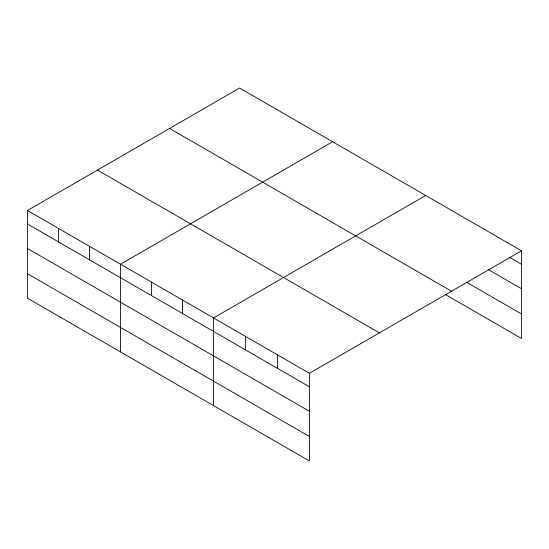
<?xml version="1.0" encoding="UTF-8"?>
<svg xmlns="http://www.w3.org/2000/svg" width="549" height="549" viewBox="0 0 549 549"><rect width="100%" height="100%" fill="white"/><g stroke="black" fill="none" stroke-linecap="round" stroke-linejoin="round"><path stroke-width="0.82" d="M309.41 411.263L309.41 373.286L27.45 210.5L27.45 298.189L309.41 460.975L309.41 411.263L27.45 248.477M445.294 294.47L521.55 338.5L521.55 250.811L239.59 88.025L27.45 210.5M332.639 141.745L120.499 264.22L120.499 351.909M425.688 195.458L213.54 317.94L213.54 405.629M309.41 373.286L521.55 250.811M509.204 257.165L521.55 264.295M488.143 269.497L521.55 288.781M466.355 282.145L521.55 314.014M169.586 128.439L451.546 291.224M97.454 170.087L379.414 332.872M27.45 223.992L309.41 386.777M27.45 273.704L309.41 436.489M277.451 354.839L277.451 368.331M245.499 336.393L245.499 349.878M182.529 300.035L182.529 313.52M151.51 282.131L151.51 295.616M89.48 246.316L89.48 259.801M58.469 228.411L58.469 241.896"/></g></svg>
